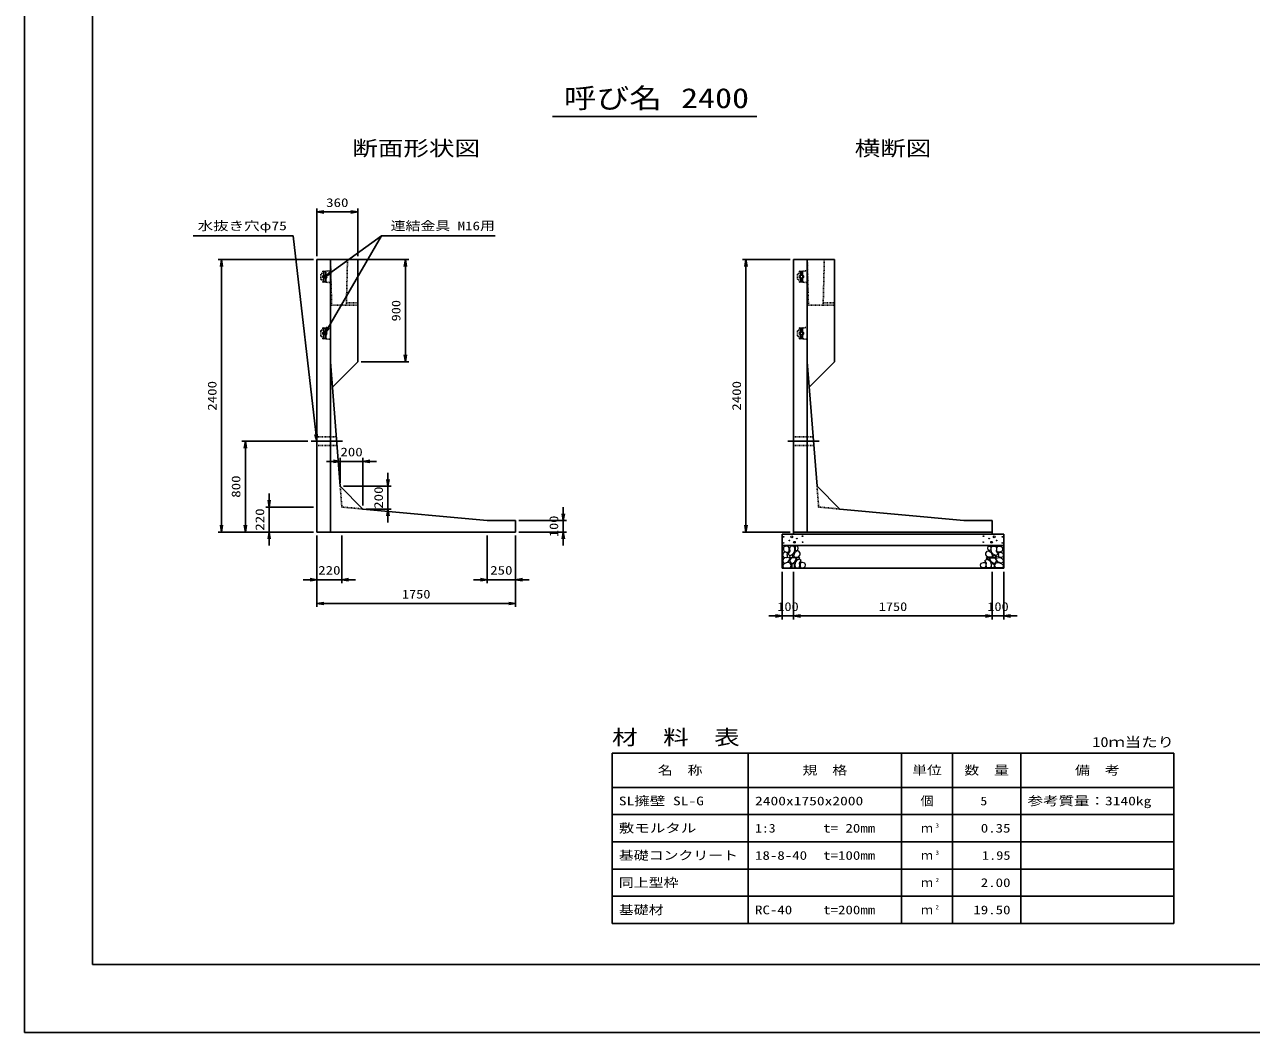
# Model space of a CAD drawing. Units: millimetres at full size. Extents: x 0 to 25230, y 0 to 17820.
# Drawn here: x 0 to 10808, y 0 to 8882 of the extents above; entities that cross this region are included whole.
import ezdxf
from ezdxf.enums import TextEntityAlignment as Align

# ---------------------------------------------------------------- set-up
doc = ezdxf.new("R2010")
doc.units = ezdxf.units.MM
doc.linetypes.add('CHAIN', pattern=[18.5, 12, -1.5, 3.5, -1.5])
doc.linetypes.add('DASHED_SPACED', pattern=[12, 6, -6])
for name, color, linetype, lineweight in [('D-BMK', 2, 'DASHED_SPACED', 25), ('D-DCR-HCHn', 4, 'Continuous', 9), ('D-MTR-FRAM', 7, 'Continuous', 25), ('D-MTR-LINE', 7, 'Continuous', 25), ('D-MTR-TXT', 7, 'Continuous', 25), ('D-STR-DIM', 7, 'Continuous', 25), ('D-STR-STRn', 1, 'Continuous', 25), ('D-STR-TXT', 7, 'Continuous', 25), ('D-TTL', 2, 'Continuous', 25), ('D-TTL-TXT', 7, 'Continuous', 25)]:
    doc.layers.add(name, color=color, linetype=linetype, lineweight=lineweight)
doc.layers.add('D-MTR', color=7, linetype='Continuous')
doc.styles.add('ＭＳ ゴシック', font='')
doc.styles.get('ＭＳ ゴシック').set_extended_font_data('MS Gothic')

# ---------------------------------------------------------------- blocks, each defined once
blk = doc.blocks.new('open_arrow')
at = {"color": 0, "linetype": 'Continuous', "lineweight": -2}
blk.add_lwpolyline([(7.5, 1.25), (0, 0), (7.5, -1.25)], dxfattribs=at)
blk = doc.blocks.new('30KN')
at = {"color": 1, "linetype": 'DASHED_SPACED', "lineweight": 25}
for p, q in [((-85, 19.095), (-85, -19.095)), ((-58, 31.14), (-76.155, 29.028)), ((-68, 47.5), (-68, 45.66)), ((-65.5, 41.33), (-60.5, 38.443)), ((-54, 46), (-62.257, 46)), ((-40.306, 45.707), (-41.691, 35.314)), ((0, 53), (-37.704, 48.287)), ((0, -53), (0, 53)), ((-76.155, -29.028), (-58, -31.14)), ((-68, -47.5), (-68, -45.66)), ((-65.5, -41.33), (-60.5, -38.443)), ((-54, -46), (-62.257, -46)), ((-41.691, -35.314), (-40.306, -45.707)), ((-37.704, -48.287), (0, -53))]:
    blk.add_line(p, q, dxfattribs=at)
at = {"color": 1, "linetype": 'Continuous', "lineweight": 25}
for p, q in [((-58, 42), (-58, 21.448)), ((-46, 46), (-54, 46)), ((-42, 42), (-42, 21.448)), ((-58, -42), (-58, -21.448)), ((-46, -46), (-54, -46)), ((-42, -42), (-42, -21.448))]:
    blk.add_line(p, q, dxfattribs=at)
blk.add_circle((-50, 0), 13, dxfattribs=at)
at = {"color": 1, "linetype": 'DASHED_SPACED', "lineweight": 25}
for centre, radius, start, end in [((-75, 19.095), 10, 96.63251, 180), ((-66.5, 47.5), 1.5, 19.47123, 180), ((-63, 45.66), 5, 180, 240), ((-62.257, 49), 3, 199.47122, 270), ((-63, 34.113), 5, 0, 60), ((-37.332, 45.31), 3, 97.12502, 172.40536), ((-75, -19.095), 10, 180, 263.36749), ((-63, -45.66), 5, 120, 180), ((-66.5, -47.5), 1.5, 180, 340.57225), ((-62.257, -49), 3, 90, 160.55052), ((-63, -34.113), 5, 300, 0), ((-37.332, -45.31), 3, 187.59464, 262.87498)]:
    blk.add_arc(centre, radius, start, end, dxfattribs=at)
at = {"color": 1, "linetype": 'Continuous', "lineweight": 25}
for centre, radius, start, end in [((-50, 0), 18, 129.95842, 230.0969), ((-68, 21.448), 10, 310.0894, 0), ((-54, 42), 4, 90, 180), ((-46, 42), 4, 0, 90), ((-44.665, 35.71), 3, 332.67182, 352.40536), ((-32, 21.448), 10, 180, 229.9948), ((-50, 0), 18, 310.0052, 50.12245), ((-68, -21.448), 10, 0, 49.9948), ((-54, -42), 4, 180, 270), ((-46, -42), 4, 270, 0), ((-32, -21.448), 10, 130.0052, 180), ((-44.665, -35.71), 3, 7.59464, 27.32818)]:
    blk.add_arc(centre, radius, start, end, dxfattribs=at)

msp = doc.modelspace()

# ---------------------------------------------------------------- linework, layer by layer
at = {"layer": 'D-BMK', "linetype": 'CHAIN'}
for p, q in [((2525, 5210), (2799.688, 5210)), ((6725, 5210), (6999.688, 5210))]:
    msp.add_line(p, q, dxfattribs=at)
at = {"layer": 'D-BMK'}
for p, q in [((2780.735, 4812.587), (2795, 4630)), ((6980.735, 4812.587), (6995, 4630)), ((2795, 4630), (2980.735, 4612.587)), ((6995, 4630), (7180.735, 4612.587))]:
    msp.add_line(p, q, dxfattribs=at)
at = {"layer": 'D-DCR-HCHn'}
for points in [[(6682.281, 4223.808), (6675.346, 4203.005), (6684.592, 4189.136), (6707.707, 4186.824), (6723.488, 4193.599), (6716.952, 4209.939), (6721.575, 4219.185), (6712.33, 4228.431), (6698.461, 4233.053)], [(6726.198, 4281.594), (6705.395, 4286.217), (6686.904, 4276.971), (6684.592, 4256.168), (6689.215, 4239.988), (6712.33, 4233.053), (6728.51, 4233.053), (6735.444, 4244.611), (6735.444, 4270.037)], [(6744.69, 4283.906), (6737.756, 4263.102), (6740.067, 4239.988), (6723.887, 4214.562), (6744.69, 4203.005), (6767.805, 4214.562), (6781.673, 4233.053), (6786.296, 4263.102), (6781.673, 4279.283), (6767.805, 4286.217)], [(6783.985, 4228.431), (6772.427, 4200.693), (6781.673, 4189.136), (6809.411, 4189.136), (6820.968, 4193.759), (6832.525, 4209.939), (6832.525, 4223.808), (6820.968, 4242.299), (6807.099, 4244.611)], [(6788.608, 4279.283), (6788.608, 4251.545), (6800.165, 4244.611), (6811.722, 4251.545), (6814.034, 4267.725), (6811.722, 4281.594), (6795.542, 4286.217)], [(8516.015, 4228.431), (8527.573, 4200.693), (8518.327, 4189.136), (8490.589, 4189.136), (8479.032, 4193.759), (8467.475, 4209.939), (8467.475, 4223.808), (8479.032, 4242.299), (8492.901, 4244.611)], [(8511.392, 4279.283), (8511.392, 4251.545), (8499.835, 4244.611), (8488.278, 4251.545), (8485.966, 4267.725), (8488.278, 4281.594), (8504.458, 4286.217)], [(8555.31, 4283.906), (8562.244, 4263.102), (8559.933, 4239.988), (8576.113, 4214.562), (8555.31, 4203.005), (8532.195, 4214.562), (8518.327, 4233.053), (8513.704, 4263.102), (8518.327, 4279.283), (8532.195, 4286.217)], [(8573.802, 4281.594), (8594.605, 4286.217), (8613.096, 4276.971), (8615.408, 4256.168), (8610.785, 4239.988), (8587.67, 4233.053), (8571.49, 4233.053), (8564.556, 4244.611), (8564.556, 4270.037)], [(8617.719, 4223.808), (8624.654, 4203.005), (8615.408, 4189.136), (8592.293, 4186.824), (8576.512, 4193.599), (8583.048, 4209.939), (8578.425, 4219.185), (8587.67, 4228.431), (8601.539, 4233.053)], [(6726.155, 4147.009), (6743.277, 4172.692), (6741.137, 4179.112), (6717.594, 4185.533), (6696.192, 4183.393), (6681.21, 4170.551), (6679.07, 4155.57), (6681.21, 4140.588), (6698.332, 4136.308)], [(6734.716, 4093.503), (6749.698, 4099.924), (6753.978, 4121.326), (6745.417, 4136.308), (6730.435, 4140.588), (6711.173, 4138.448), (6689.771, 4129.887), (6679.07, 4117.045), (6679.07, 4102.064), (6685.49, 4093.503), (6711.173, 4095.643)], [(6749.313, 4203.005), (6737.756, 4193.759), (6742.379, 4186.824), (6758.559, 4186.824), (6765.493, 4189.136), (6770.116, 4198.382), (6763.182, 4205.316)], [(6786.082, 4147.009), (6796.783, 4172.692), (6788.222, 4183.393), (6762.539, 4183.393), (6751.838, 4179.112), (6741.137, 4164.131), (6741.137, 4151.289), (6751.838, 4134.167), (6764.679, 4132.027)], [(6781.801, 4099.924), (6781.801, 4125.606), (6771.1, 4132.027), (6760.399, 4125.606), (6758.259, 4110.625), (6760.399, 4097.783), (6775.381, 4093.503)], [(6822.466, 4095.643), (6828.886, 4114.905), (6826.746, 4136.308), (6841.728, 4159.85), (6822.466, 4170.551), (6801.063, 4159.85), (6788.222, 4142.728), (6783.941, 4114.905), (6788.222, 4099.924), (6801.063, 4093.503)], [(6818.185, 4170.551), (6828.886, 4179.112), (6824.606, 4185.533), (6809.624, 4185.533), (6803.204, 4183.393), (6798.923, 4174.832), (6805.344, 4168.411)], [(6839.588, 4097.783), (6858.85, 4093.503), (6875.972, 4102.064), (6878.112, 4121.326), (6873.831, 4136.308), (6852.429, 4142.728), (6837.447, 4142.728), (6831.027, 4132.027), (6831.027, 4108.484)], [(8460.412, 4097.783), (8441.15, 4093.503), (8424.028, 4102.064), (8421.888, 4121.326), (8426.169, 4136.308), (8447.571, 4142.728), (8462.553, 4142.728), (8468.973, 4132.027), (8468.973, 4108.484)], [(8477.534, 4095.643), (8471.114, 4114.905), (8473.254, 4136.308), (8458.272, 4159.85), (8477.534, 4170.551), (8498.937, 4159.85), (8511.778, 4142.728), (8516.059, 4114.905), (8511.778, 4099.924), (8498.937, 4093.503)], [(8481.815, 4170.551), (8471.114, 4179.112), (8475.394, 4185.533), (8490.376, 4185.533), (8496.796, 4183.393), (8501.077, 4174.832), (8494.656, 4168.411)], [(8513.918, 4147.009), (8503.217, 4172.692), (8511.778, 4183.393), (8537.461, 4183.393), (8548.162, 4179.112), (8558.863, 4164.131), (8558.863, 4151.289), (8548.162, 4134.167), (8535.321, 4132.027)], [(8518.199, 4099.924), (8518.199, 4125.606), (8528.9, 4132.027), (8539.601, 4125.606), (8541.741, 4110.625), (8539.601, 4097.783), (8524.619, 4093.503)], [(8550.687, 4203.005), (8562.244, 4193.759), (8557.621, 4186.824), (8541.441, 4186.824), (8534.507, 4189.136), (8529.884, 4198.382), (8536.818, 4205.316)], [(8565.284, 4093.503), (8550.302, 4099.924), (8546.022, 4121.326), (8554.583, 4136.308), (8569.565, 4140.588), (8588.827, 4138.448), (8610.229, 4129.887), (8620.93, 4117.045), (8620.93, 4102.064), (8614.51, 4093.503), (8588.827, 4095.643)], [(8573.845, 4147.009), (8556.723, 4172.692), (8558.863, 4179.112), (8582.406, 4185.533), (8603.808, 4183.393), (8618.79, 4170.551), (8620.93, 4155.57), (8618.79, 4140.588), (8601.668, 4136.308)]]:
    msp.add_lwpolyline(points, close=True, dxfattribs=at)
for centre, radius in [((6685.727, 4367.43), 3), ((6737.292, 4335.761), 3), ((6758.336, 4367.43), 7.5), ((6781.664, 4319.97), 7.5), ((6802.708, 4351.639), 3), ((6853.131, 4373.481), 3), ((8446.869, 4373.481), 3), ((8497.292, 4351.639), 3), ((8518.336, 4319.97), 7.5), ((8541.664, 4367.43), 7.5), ((8562.708, 4335.761), 3), ((8614.273, 4367.43), 3), ((6686.869, 4313.919), 3), ((6854.273, 4319.97), 3), ((8445.727, 4319.97), 3), ((8613.131, 4313.919), 3)]:
    msp.add_circle(centre, radius, dxfattribs=at)
at = {"layer": 'D-MTR-FRAM'}
for p, q in [((5175, 2460), (10125, 2460)), ((5175, 2460), (5175, 960)), ((10125, 2460), (10125, 960)), ((5175, 960), (10125, 960))]:
    msp.add_line(p, q, dxfattribs=at)
at = {"layer": 'D-MTR-LINE'}
for p, q in [((6375, 2460), (6375, 960)), ((7725, 2460), (7725, 960)), ((8175, 2460), (8175, 960)), ((8775, 2460), (8775, 960)), ((5175, 2160), (10125, 2160)), ((5175, 1920), (10125, 1920)), ((5175, 1680), (10125, 1680)), ((5175, 1440), (10125, 1440)), ((5175, 1200), (10125, 1200))]:
    msp.add_line(p, q, dxfattribs=at)
at = {"layer": 'D-MTR-TXT'}
msp.add_line((2935, 6810), (3145, 6810), dxfattribs=at)
at = {"layer": 'D-STR-DIM'}
for p, q in [((2575, 6840), (2575, 7260)), ((2935, 6840), (2935, 7260)), ((2575, 7230), (2935, 7230)), ((2545, 6810), (1705, 6810)), ((1735, 4410), (1735, 6810)), ((2965, 6810), (3385, 6810)), ((3355, 6810), (3355, 5910)), ((6745, 6810), (6325, 6810)), ((6355, 4410), (6355, 6810)), ((2965, 5910), (3385, 5910)), ((2495, 5210), (1915, 5210)), ((1945, 4410), (1945, 5210)), ((3100.735, 5032.587), (2660.735, 5032.587)), ((2780.735, 4842.587), (2780.735, 5062.587)), ((2980.735, 4642.587), (2980.735, 5062.587)), ((3200.735, 4932.587), (3200.735, 4492.587)), ((2810.735, 4812.587), (3230.735, 4812.587)), ((2155, 4290), (2155, 4750)), ((2545, 4630), (2125, 4630)), ((3010.735, 4612.587), (3230.735, 4612.587)), ((4745, 4630), (4745, 4290)), ((4355, 4510), (4775, 4510)), ((2545, 4410), (1705, 4410)), ((2545, 4410), (1915, 4410)), ((2545, 4410), (2125, 4410)), ((2575, 4380), (2575, 3960)), ((2575, 4380), (2575, 3750)), ((2795, 4380), (2795, 3960)), ((4075, 4380), (4075, 3960)), ((4325, 4380), (4325, 3960)), ((4325, 4380), (4325, 3750)), ((4355, 4410), (4775, 4410)), ((6745, 4410), (6325, 4410)), ((6675, 4060), (6675, 3640)), ((6775, 4060), (6775, 3640)), ((6775, 4060), (6775, 3640)), ((8525, 4060), (8525, 3640)), ((8525, 4060), (8525, 3640)), ((8625, 4060), (8625, 3640)), ((2455, 3990), (2915, 3990)), ((3955, 3990), (4445, 3990)), ((2575, 3780), (4325, 3780)), ((6895, 3670), (6555, 3670)), ((6775, 3670), (8525, 3670)), ((8405, 3670), (8745, 3670))]:
    msp.add_line(p, q, dxfattribs=at)
at = {"layer": 'D-STR-STRn'}
for p, q in [((2575, 6810), (2575, 4410)), ((2575, 6810), (2935, 6810)), ((2695, 4410), (2695, 6810)), ((2935, 6810), (2935, 5910)), ((6775, 6810), (6775, 4410)), ((6775, 6810), (7135, 6810)), ((6895, 4410), (6895, 6810)), ((7135, 6810), (7135, 5910)), ((2695, 5910), (2780.735, 4812.587)), ((2935, 5910), (2712.391, 5687.391)), ((6895, 5910), (6980.735, 4812.587)), ((7135, 5910), (6912.391, 5687.391)), ((2980.735, 4612.587), (2780.735, 4812.587)), ((7180.735, 4612.587), (6980.735, 4812.587)), ((4075, 4510), (2980.735, 4612.587)), ((8275, 4510), (7180.735, 4612.587)), ((4325, 4510), (4075, 4510)), ((4325, 4410), (4325, 4510)), ((8525, 4510), (8275, 4510)), ((8525, 4410), (8525, 4510)), ((2575, 4410), (4325, 4410)), ((6675, 4090), (6675, 4390)), ((6675, 4390), (8625, 4390)), ((6775, 4410), (8525, 4410)), ((6775, 4410), (6775, 4390)), ((6775, 4410), (8525, 4410)), ((8525, 4410), (8525, 4390)), ((8625, 4390), (8625, 4090)), ((6675, 4290), (8625, 4290)), ((6675, 4090), (8625, 4090))]:
    msp.add_line(p, q, dxfattribs=at)
at = {"layer": 'D-STR-STRn', "linetype": 'DASHED_SPACED'}
for p, q in [((2695, 6810), (2705, 6410)), ((2835, 6410), (2845, 6810)), ((6895, 6810), (6905, 6410)), ((7035, 6410), (7045, 6810)), ((2705, 6410), (2835, 6410)), ((2835, 6410), (2935, 6410)), ((2835.5, 6430), (2935, 6430)), ((6905, 6410), (7035, 6410)), ((7035, 6410), (7135, 6410)), ((7035.5, 6430), (7135, 6430)), ((2575, 5247.5), (2746.758, 5247.5)), ((6775, 5247.5), (6946.758, 5247.5)), ((2575, 5172.5), (2752.617, 5172.5)), ((6775, 5172.5), (6952.617, 5172.5))]:
    msp.add_line(p, q, dxfattribs=at)
at = {"layer": 'D-STR-TXT'}
for p, q in [((1485, 7020), (2365, 7020)), ((2575, 5210), (2365, 7020)), ((2645, 6160), (3145, 7020)), ((2645, 6660), (3145, 7020)), ((3145, 7020), (4145, 7020))]:
    msp.add_line(p, q, dxfattribs=at)
at = {"layer": 'D-TTL'}
for points in [[(0, 0), (25230, 0), (25230, 17820), (0, 17820)], [(600, 600), (24630, 600), (24630, 17220), (600, 17220)]]:
    msp.add_lwpolyline(points, close=True, dxfattribs=at)
at = {"layer": 'D-TTL-TXT'}
msp.add_line((4650, 8070), (6450, 8070), dxfattribs=at)

# ---------------------------------------------------------------- block references
at = {"layer": 'D-STR-DIM', "xscale": 8, "yscale": 8}
for p in [(2575, 7230), (2980.735, 5032.587), (2795, 3990), (4325, 3990), (2575, 3780), (6775, 3670), (6775, 3670), (8625, 3670)]:
    msp.add_blockref('open_arrow', p, dxfattribs=at)
for p, rotation in [((2935, 7230), 180), ((1735, 6810), 270), ((3355, 6810), 270), ((6355, 6810), 270), ((3355, 5910), 90), ((1945, 5210), 270), ((2780.735, 5032.587), 180), ((3200.735, 4812.587), 90), ((2155, 4630), 90), ((3200.735, 4612.587), 270), ((4745, 4510), 90), ((1735, 4410), 90), ((1945, 4410), 90), ((6355, 4410), 90), ((2155, 4410), 270), ((4745, 4410), 270), ((2575, 3990), 180), ((4075, 3990), 180), ((4325, 3780), 180), ((6675, 3670), 180), ((8525, 3670), 180), ((8525, 3670), 180)]:
    msp.add_blockref('open_arrow', p, dxfattribs=dict(at, rotation=rotation))
at = {"layer": 'D-STR-STRn'}
for p in [(2695, 6660), (6895, 6660), (2695, 6160), (6895, 6160)]:
    msp.add_blockref('30KN', p, dxfattribs=at)
at = {"layer": 'D-STR-TXT', "xscale": 8, "yscale": 8}
for p, rotation in [((2645, 6660), 35.8), ((2645, 6160), 59.8), ((2575, 5210), 96.6)]:
    msp.add_blockref('open_arrow', p, dxfattribs=dict(at, rotation=rotation))

# ---------------------------------------------------------------- texts
at = {"layer": 'D-MTR', "style": 'ＭＳ ゴシック', "width": 1.25}
msp.add_text('材\u3000料\u3000表', height=132, dxfattribs=at).set_placement((5175, 2496), align=Align.BOTTOM_LEFT)
at = {"layer": 'D-MTR', "style": 'ＭＳ ゴシック', "width": 1.2}
msp.add_text('10ｍ当たり', height=87.98, dxfattribs=at).set_placement((10125, 2489), align=Align.BOTTOM_RIGHT)
at = {"layer": 'D-MTR-TXT', "style": 'ＭＳ ゴシック'}
for s, width, p in [('名\u3000称', 1.25, (5775, 2310)), ('規\u3000格', 1.25, (7050, 2310)), ('単位', 1.25, (7950, 2310)), ('数\u3000量', 1.25, (8475, 2310)), ('備\u3000考', 1.25, (9450, 2310)), ('個', 1.1, (7950, 2040))]:
    msp.add_text(s, height=76.98, dxfattribs=dict(at, width=width)).set_placement(p, align=Align.MIDDLE_CENTER)
for s, width, p in [('SL擁壁 SL-G', 1.3, (5235, 2040)), ('2400x1750x2000', 1.3, (6435, 2040)), ('参考質量：3140kg', 1.3, (8835, 2040)), ('敷モルタル', 1.3, (5235, 1800)), ('1:3', 1.15, (6435, 1800)), ('t= 20mm', 1.25, (7035, 1800)), ('基礎コンクリート', 1.25, (5235, 1560)), ('18-8-40', 1.25, (6435, 1560)), ('t=100mm', 1.25, (7035, 1560)), ('同上型枠', 1.25, (5235, 1320)), ('基礎材', 1.25, (5235, 1080)), ('RC-40', 1.25, (6435, 1080)), ('t=200mm', 1.25, (7035, 1080))]:
    msp.add_text(s, height=76.98, dxfattribs=dict(at, width=width)).set_placement(p, align=Align.MIDDLE_LEFT)
for s, width, p in [('5', 1.15, (8480.33, 2040)), ('0.35', 1.25, (8685, 1800)), ('1.95', 1.2, (8685, 1560)), ('2.00', 1.25, (8685, 1320)), ('19.50', 1.25, (8685, 1080))]:
    msp.add_text(s, height=76.98, dxfattribs=dict(at, width=width)).set_placement(p, align=Align.MIDDLE_RIGHT)
at = {"layer": 'D-MTR-TXT', "style": 'ＭＳ ゴシック', "width": 1.15}
for s, p in [('3', (8025, 1793)), ('3', (8025, 1553)), ('2', (8025, 1313)), ('2', (8025, 1073))]:
    msp.add_text(s, height=38.49, dxfattribs=at).set_placement(p, align=Align.BOTTOM_LEFT)
at = {"layer": 'D-MTR-TXT', "style": 'ＭＳ ゴシック'}
for p in [(7950, 1800), (7950, 1560), (7950, 1320), (7950, 1080)]:
    msp.add_text('ｍ', height=76.98, dxfattribs=at).set_placement(p, align=Align.MIDDLE_CENTER)
at = {"layer": 'D-STR-DIM', "style": 'ＭＳ ゴシック'}
for s, width, p in [('360', 1.25, (2755, 7312.5)), ('200', 1.25, (2880.735, 5115.087)), ('220', 1.25, (2685, 4072.5)), ('250', 1.25, (4200, 4072.5)), ('1750', 1.2, (3450, 3862.5)), ('100', 1.2, (6725, 3752.5)), ('1750', 1.2, (7650, 3752.5)), ('100', 1.2, (8575, 3752.5))]:
    msp.add_text(s, height=76.98, dxfattribs=dict(at, width=width)).set_placement(p, align=Align.MIDDLE_CENTER)
for s, width, p in [('900', 1.2, (3272.5, 6360)), ('2400', 1.25, (1652.5, 5610)), ('2400', 1.25, (6272.5, 5610)), ('800', 1.25, (1862.5, 4810)), ('200', 1.25, (3118.235, 4712.587)), ('220', 1.25, (2072.5, 4520)), ('100', 1.2, (4662.5, 4460))]:
    msp.add_text(s, height=76.98, rotation=90, dxfattribs=dict(at, width=width)).set_placement(p, align=Align.MIDDLE_CENTER)
at = {"layer": 'D-STR-TXT', "style": 'ＭＳ ゴシック'}
for s, width, p in [('水抜き穴φ75', 1.3, (1525, 7046)), ('連結金具 M16用', 1.25, (3225, 7046))]:
    msp.add_text(s, height=76.98, dxfattribs=dict(at, width=width)).set_placement(p, align=Align.BOTTOM_LEFT)
at = {"layer": 'D-TTL-TXT', "style": 'ＭＳ ゴシック'}
for s, height, width, p in [('呼び名', 176, 1.2, (5182.5, 8092.5)), ('2400', 176, 1.25, (6082.5, 8092.5)), ('断面形状図', 132, 1.25, (3450, 7686)), ('横断図', 132, 1.25, (7650, 7686))]:
    msp.add_text(s, height=height, dxfattribs=dict(at, width=width)).set_placement(p, align=Align.BOTTOM_CENTER)

doc.saveas('drawing.dxf')
